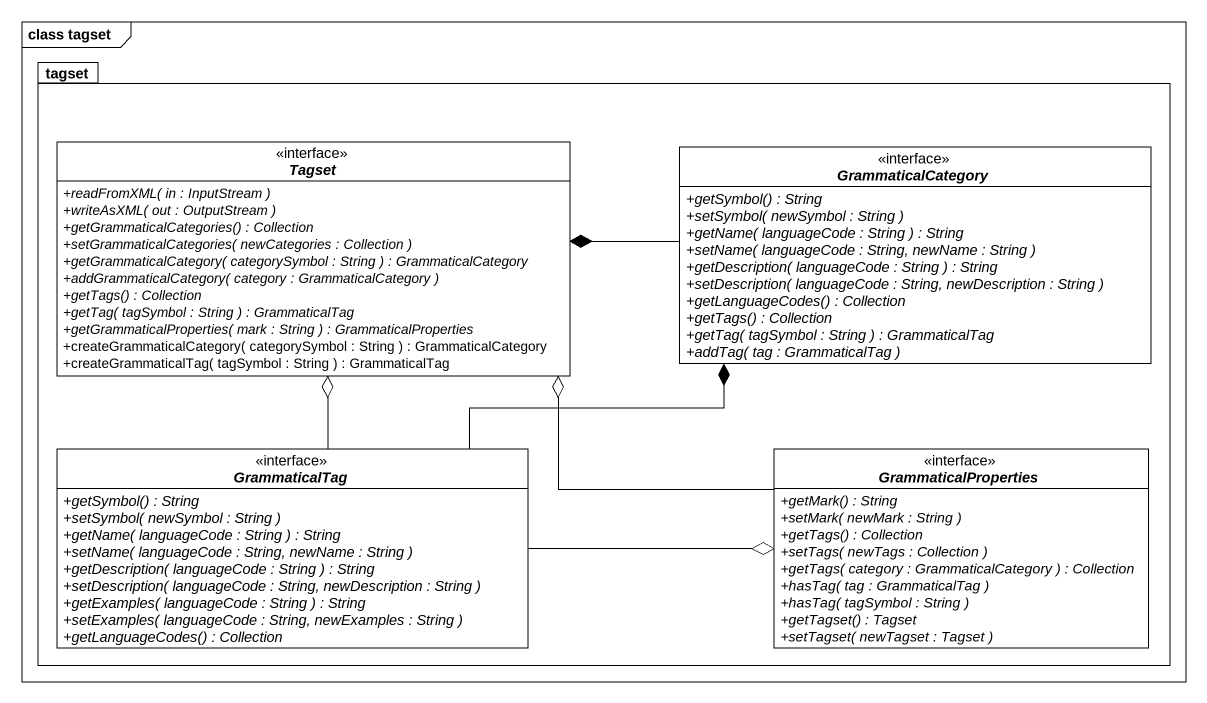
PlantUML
@startuml
mainframe class tagset
hide circle
hide empty members
skinparam classAttributeIconSize 0
package tagset {
  interface Tagset {
    {abstract} +readFromXML( in : InputStream )
    {abstract} +writeAsXML( out : OutputStream )
    {abstract} +getGrammaticalCategories() : Collection
    {abstract} +setGrammaticalCategories( newCategories : Collection )
    {abstract} +getGrammaticalCategory( categorySymbol : String ) : GrammaticalCategory
    {abstract} +addGrammaticalCategory( category : GrammaticalCategory )
    {abstract} +getTags() : Collection
    {abstract} +getTag( tagSymbol : String ) : GrammaticalTag
    {abstract} +getGrammaticalProperties( mark : String ) : GrammaticalProperties
    +createGrammaticalCategory( categorySymbol : String ) : GrammaticalCategory
    +createGrammaticalTag( tagSymbol : String ) : GrammaticalTag
  }
  interface GrammaticalCategory {
    {abstract} +getSymbol() : String
    {abstract} +setSymbol( newSymbol : String )
    {abstract} +getName( languageCode : String ) : String
    {abstract} +setName( languageCode : String, newName : String )
    {abstract} +getDescription( languageCode : String ) : String
    {abstract} +setDescription( languageCode : String, newDescription : String )
    {abstract} +getLanguageCodes() : Collection
    {abstract} +getTags() : Collection
    {abstract} +getTag( tagSymbol : String ) : GrammaticalTag
    {abstract} +addTag( tag : GrammaticalTag )
  }
  interface GrammaticalTag {
    {abstract} +getSymbol() : String
    {abstract} +setSymbol( newSymbol : String )
    {abstract} +getName( languageCode : String ) : String
    {abstract} +setName( languageCode : String, newName : String )
    {abstract} +getDescription( languageCode : String ) : String
    {abstract} +setDescription( languageCode : String, newDescription : String )
    {abstract} +getExamples( languageCode : String ) : String
    {abstract} +setExamples( languageCode : String, newExamples : String )
    {abstract} +getLanguageCodes() : Collection
  }
  interface GrammaticalProperties {
    {abstract} +getMark() : String
    {abstract} +setMark( newMark : String )
    {abstract} +getTags() : Collection
    {abstract} +setTags( newTags : Collection )
    {abstract} +getTags( category : GrammaticalCategory ) : Collection
    {abstract} +hasTag( tag : GrammaticalTag )
    {abstract} +hasTag( tagSymbol : String )
    {abstract} +getTagset() : Tagset
    {abstract} +setTagset( newTagset : Tagset )
  }
}
Tagset *-right- GrammaticalCategory
Tagset o-- GrammaticalTag
Tagset o-right- GrammaticalProperties
GrammaticalCategory *-left- GrammaticalTag
GrammaticalProperties o-left- GrammaticalTag
@enduml
